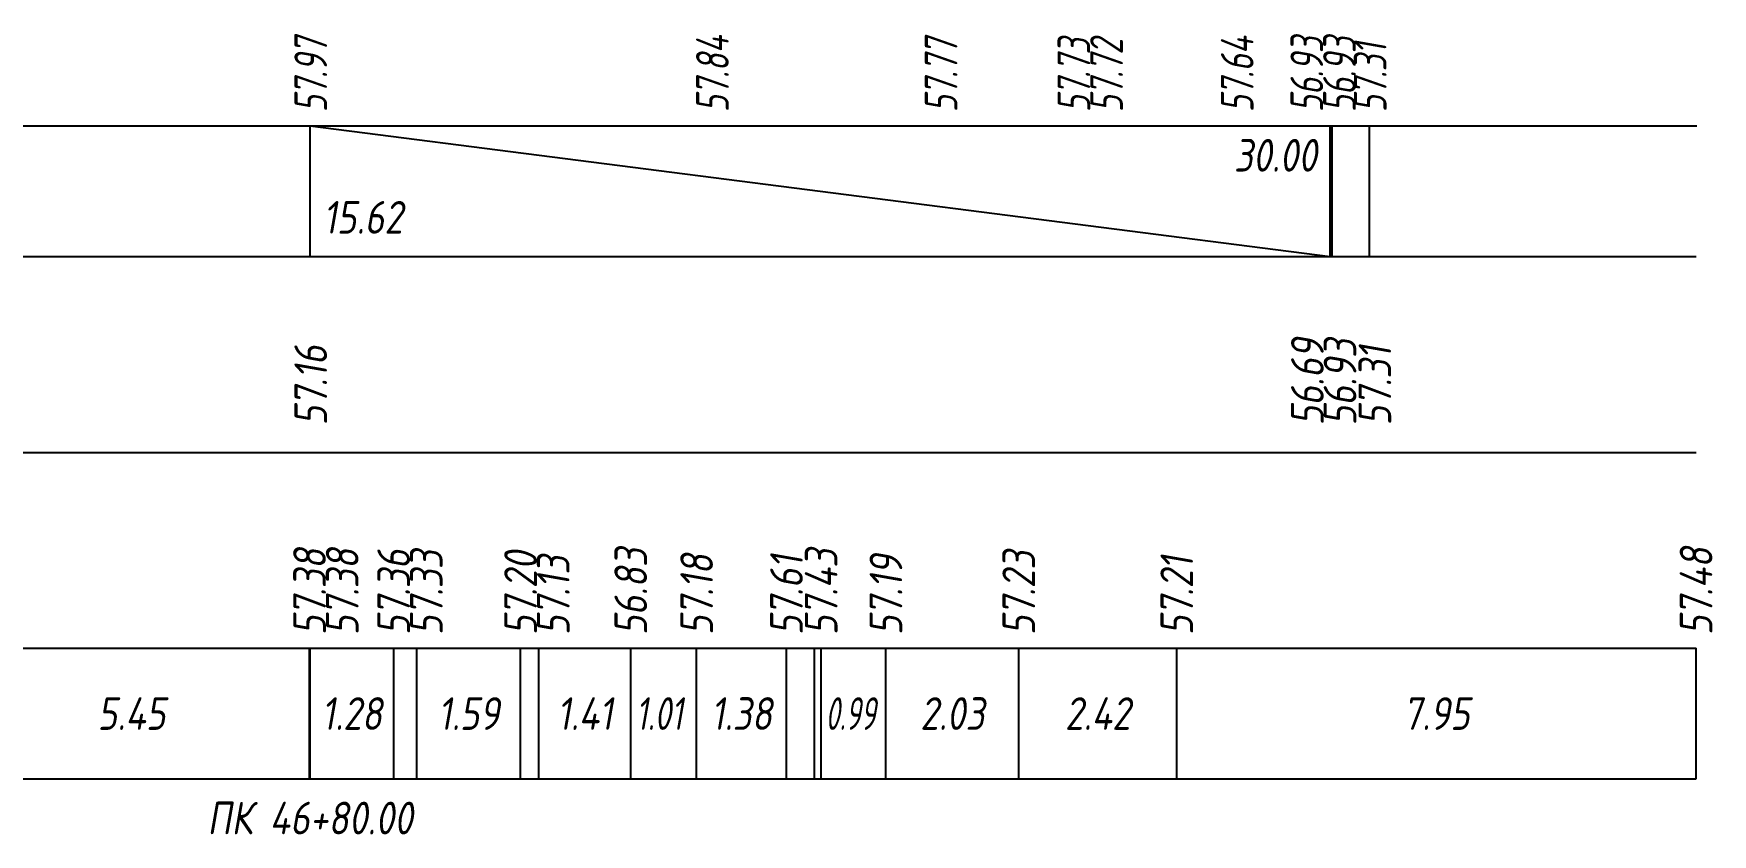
# Model space of a CAD drawing. Extents: x -717 to 1451, y -133302 to 233.
# Drawn here: x -265.9 to -137.4, y -74013.4 to -73952 of the extents above; entities that cross this region are included whole.
import ezdxf
from ezdxf.enums import TextEntityAlignment as Align

# ---------------------------------------------------------------- set-up
doc = ezdxf.new("R2010")
doc.units = 0
for name, color, linetype in [('Код_510', 7, 'Continuous'), ('Код_514', 1, 'Continuous'), ('Код_516', 1, 'Continuous'), ('Подписи поперечников', 7, 'Continuous'), ('Таблица', 7, 'Continuous')]:
    doc.layers.add(name, color=color, linetype=linetype)
doc.styles.add('М', font='romand.shx', dxfattribs={"width": 0.8, "oblique": 10, "height": 2.5})

msp = doc.modelspace()

# ---------------------------------------------------------------- linework, layer by layer
at = {"layer": 'Код_510'}
for p, q in [((-244.785, -74009.103), (-244.785, -73999.103)), ((-244.75, -74009.103), (-244.75, -73999.103)), ((-238.348, -74009.103), (-238.348, -73999.103)), ((-236.566, -74009.103), (-236.566, -73999.103)), ((-228.632, -74009.103), (-228.632, -73999.103)), ((-227.225, -74009.103), (-227.225, -73999.103)), ((-220.198, -74009.103), (-220.198, -73999.103)), ((-215.155, -74009.103), (-215.155, -73999.103)), ((-208.279, -74009.103), (-208.279, -73999.103)), ((-206.137, -74009.103), (-206.137, -73999.103)), ((-205.623, -74009.103), (-205.623, -73999.103)), ((-200.667, -74009.103), (-200.667, -73999.103)), ((-190.498, -74009.103), (-190.498, -73999.103)), ((-178.404, -74009.103), (-178.404, -73999.103)), ((-138.652, -74009.103), (-138.652, -73999.103))]:
    msp.add_line(p, q, dxfattribs=at)
at = {"layer": 'Код_516'}
for p, q in [((-244.75, -73969.103), (-244.75, -73959.103)), ((-244.75, -73959.103), (-166.672, -73969.103)), ((-166.672, -73969.103), (-166.672, -73959.103)), ((-166.672, -73969.103), (-166.672, -73959.103)), ((-166.506, -73969.103), (-166.506, -73959.103)), ((-163.652, -73969.103), (-163.652, -73959.103)), ((-166.672, -73964.103), (-166.506, -73964.103))]:
    msp.add_line(p, q, dxfattribs=at)
at = {"layer": 'Таблица'}
for p, q in [((-365.184, -73959.103), (-138.597, -73959.103)), ((-365.239, -73969.103), (-138.652, -73969.103)), ((-365.239, -73984.103), (-138.652, -73984.103)), ((-365.239, -73999.103), (-138.652, -73999.103)), ((-365.239, -74009.103), (-138.652, -74009.103))]:
    msp.add_line(p, q, dxfattribs=at)

# ---------------------------------------------------------------- texts
at = {"layer": 'Код_510', "style": 'М', "oblique": 10, "width": 0.8}
for s, p in [('57.38', (-244.785, -73998.103)), ('57.38', (-242.285, -73998.103)), ('56.83', (-220.198, -73998.103)), ('57.43', (-205.623, -73998.103)), ('57.48', (-138.652, -73998.103)), ('57.36', (-238.348, -73998.103)), ('57.33', (-235.848, -73998.103)), ('57.20', (-228.632, -73998.103)), ('57.13', (-226.132, -73998.103)), ('57.18', (-215.155, -73998.103)), ('57.61', (-208.279, -73998.103)), ('57.19', (-200.667, -73998.103)), ('57.23', (-190.498, -73998.103)), ('57.21', (-178.404, -73998.103))]:
    msp.add_text(s, height=2.5, rotation=90, dxfattribs=at).set_placement(p, align=Align.MIDDLE_LEFT)
at = {"layer": 'Код_510', "style": 'М', "oblique": 10}
for s, width, p in [('5.45', 0.8, (-258.414, -74004.103)), ('1.28', 0.8, (-241.549, -74004.103)), ('1.59', 0.8, (-232.599, -74004.103)), ('1.41', 0.8, (-223.711, -74004.103)), ('1.01', 0.7, (-218.018, -74004.103)), ('1.38', 0.8, (-211.717, -74004.103)), ('0.99', 0.6, (-203.379, -74004.103)), ('2.03', 0.8, (-195.583, -74004.103)), ('2.42', 0.8, (-184.451, -74004.103)), ('7.95', 0.8, (-158.528, -74004.103))]:
    msp.add_text(s, height=2.5, dxfattribs=dict(at, width=width)).set_placement(p, align=Align.MIDDLE_CENTER)
at = {"layer": 'Код_514', "style": 'М', "oblique": 10, "width": 0.7}
for s, p in [('57.97', (-244.696, -73958.063)), ('57.84', (-213.946, -73958.063)), ('57.77', (-196.446, -73958.063)), ('57.73', (-186.279, -73958.063)), ('57.72', (-183.779, -73958.063)), ('57.64', (-173.779, -73958.063)), ('56.93', (-168.451, -73958.063)), ('56.93', (-165.951, -73958.063)), ('57.31', (-163.597, -73958.063))]:
    msp.add_text(s, height=2.5, rotation=90, dxfattribs=at).set_placement(p, align=Align.MIDDLE_LEFT)
at = {"layer": 'Код_516', "style": 'М', "oblique": 10, "width": 0.8}
msp.add_text('30.00', height=2.5, dxfattribs=at).set_placement((-167.672, -73960.103), align=Align.TOP_RIGHT)
msp.add_text('15.62', height=2.5, dxfattribs=at).set_placement((-243.75, -73968.103), align=Align.BOTTOM_LEFT)
for s, p in [('57.16', (-244.696, -73982.052)), ('56.69', (-168.407, -73982.052)), ('56.93', (-165.907, -73982.052)), ('57.31', (-163.241, -73982.052))]:
    msp.add_text(s, height=2.5, rotation=90, dxfattribs=at).set_placement(p, align=Align.MIDDLE_LEFT)
at = {"layer": 'Подписи поперечников', "style": 'М', "oblique": 10, "width": 0.8}
msp.add_text('ПК 46+80.00', height=2.5, dxfattribs=at).set_placement((-244.75, -74014.103), align=Align.BOTTOM_CENTER)

doc.saveas('drawing.dxf')
